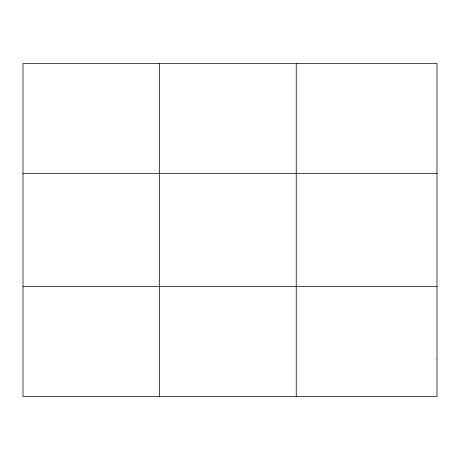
<?xml version="1.0" encoding="UTF-8"?>
<svg xmlns="http://www.w3.org/2000/svg" width="460" height="460" viewBox="0 0 460 460"><rect width="100%" height="100%" fill="white"/><g stroke="black" fill="none" stroke-linecap="round" stroke-linejoin="round"><path stroke-width="0.69" d="M159.62 396.445L159.62 63.555M296.24 396.445L296.24 63.555M23 173.408L437 173.408M23 286.591L437 286.591M437 359.823L437 396.445L23 396.445L23 63.555L437 63.555L437 359.823"/></g></svg>
